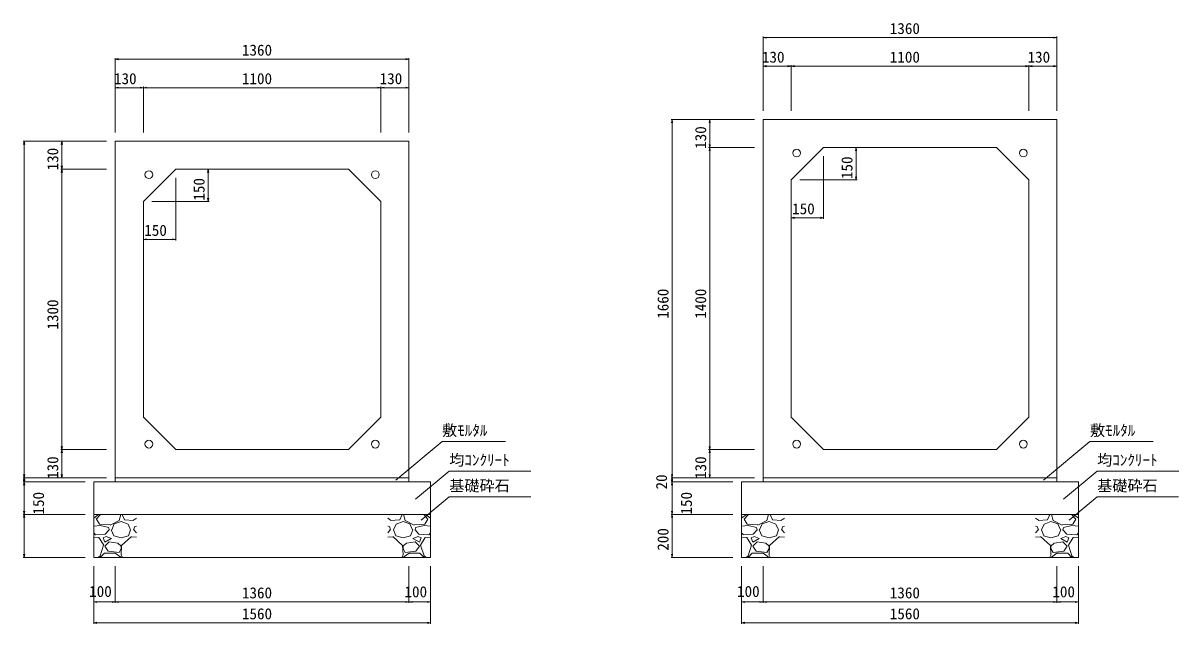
# Model space of a CAD drawing. Units: millimetres on the paper. Extents: x 0 to 841, y 0 to 594.
# Drawn here: x 357.8 to 625.4, y 168.3 to 307.6 of the extents above; entities that cross this region are included whole.
import ezdxf
from ezdxf.enums import TextEntityAlignment as Align

# ---------------------------------------------------------------- set-up
doc = ezdxf.new("R2010")
doc.units = ezdxf.units.MM
for name, color, linetype, lineweight in [('D-STR-DIM（寸法）', 7, 'Continuous', 18), ('D-STR-HTXT（旗揚げ）', 4, 'Continuous', 18), ('D-STR-STRn（構造物）', 5, 'Continuous', 18), ('D-STR（構造物外形線）', 1, 'Continuous', 18)]:
    doc.layers.add(name, color=color, linetype=linetype, lineweight=lineweight)
doc.layers.add('D-STR-TXT（文字）', color=7, linetype='Continuous')
doc.styles.add('ＭＳ ゴシック', font='')
doc.styles.get('ＭＳ ゴシック').set_extended_font_data('MS Gothic')

msp = doc.modelspace()

# ---------------------------------------------------------------- linework, layer by layer
at = {"layer": 'D-STR-DIM（寸法）'}
for p, q in [((529.173, 287.224), (529.173, 304.471)), ((529.173, 304.221), (529.923, 304.346)), ((529.173, 304.221), (529.273, 304.221)), ((529.923, 304.096), (529.173, 304.221)), ((529.273, 304.221), (597.073, 304.221)), ((596.423, 304.346), (597.173, 304.221)), ((597.173, 304.221), (596.423, 304.096)), ((597.173, 304.221), (597.073, 304.221)), ((597.173, 287.224), (597.173, 304.471)), ((379.173, 282.224), (379.173, 299.471)), ((379.173, 299.221), (379.923, 299.346)), ((379.173, 299.221), (379.273, 299.221)), ((379.923, 299.096), (379.173, 299.221)), ((379.273, 299.221), (447.073, 299.221)), ((446.423, 299.346), (447.173, 299.221)), ((447.173, 299.221), (446.423, 299.096)), ((447.173, 299.221), (447.073, 299.221)), ((447.173, 282.224), (447.173, 299.471)), ((529.173, 287.224), (529.173, 297.849)), ((529.173, 297.599), (529.923, 297.724)), ((529.173, 297.599), (529.273, 297.599)), ((529.923, 297.474), (529.173, 297.599)), ((535.573, 297.599), (529.273, 297.599)), ((534.923, 297.724), (535.673, 297.599)), ((535.673, 297.599), (534.923, 297.474)), ((535.673, 297.599), (535.573, 297.599)), ((535.673, 287.224), (535.673, 297.849)), ((535.673, 287.224), (535.673, 297.849)), ((535.673, 297.599), (536.423, 297.724)), ((535.673, 297.599), (535.773, 297.599)), ((536.423, 297.474), (535.673, 297.599)), ((535.773, 297.599), (590.573, 297.599)), ((589.923, 297.724), (590.673, 297.599)), ((590.673, 297.599), (589.923, 297.474)), ((590.673, 297.599), (590.573, 297.599)), ((590.673, 287.224), (590.673, 297.849)), ((590.673, 287.224), (590.673, 297.849)), ((590.673, 297.599), (591.423, 297.724)), ((590.673, 297.599), (590.773, 297.599)), ((591.423, 297.474), (590.673, 297.599)), ((590.773, 297.599), (597.073, 297.599)), ((596.423, 297.724), (597.173, 297.599)), ((597.173, 297.599), (596.423, 297.474)), ((597.173, 297.599), (597.073, 297.599)), ((597.173, 287.224), (597.173, 297.849)), ((379.173, 282.224), (379.173, 292.849)), ((379.173, 292.599), (379.923, 292.724)), ((379.173, 292.599), (379.273, 292.599)), ((379.923, 292.474), (379.173, 292.599)), ((385.573, 292.599), (379.273, 292.599)), ((384.923, 292.724), (385.673, 292.599)), ((385.673, 292.599), (384.923, 292.474)), ((385.673, 292.599), (385.573, 292.599)), ((385.673, 282.224), (385.673, 292.849)), ((385.673, 282.224), (385.673, 292.849)), ((385.673, 292.599), (386.423, 292.724)), ((385.673, 292.599), (385.773, 292.599)), ((386.423, 292.474), (385.673, 292.599)), ((385.773, 292.599), (440.573, 292.599)), ((439.923, 292.724), (440.673, 292.599)), ((440.673, 292.599), (439.923, 292.474)), ((440.673, 292.599), (440.573, 292.599)), ((440.673, 282.224), (440.673, 292.849)), ((440.673, 282.224), (440.673, 292.849)), ((440.673, 292.599), (441.423, 292.724)), ((440.673, 292.599), (440.773, 292.599)), ((441.423, 292.474), (440.673, 292.599)), ((440.773, 292.599), (447.073, 292.599)), ((446.423, 292.724), (447.173, 292.599)), ((447.173, 292.599), (446.423, 292.474)), ((447.173, 292.599), (447.073, 292.599)), ((447.173, 282.224), (447.173, 292.849)), ((527.173, 285.224), (507.837, 285.224)), ((507.962, 284.474), (508.087, 285.224)), ((508.087, 285.224), (508.087, 285.124)), ((508.087, 285.224), (508.212, 284.474)), ((508.087, 202.324), (508.087, 285.124)), ((527.173, 285.224), (516.548, 285.224)), ((516.673, 284.474), (516.798, 285.224)), ((516.798, 285.224), (516.798, 285.124)), ((516.798, 285.224), (516.923, 284.474)), ((516.798, 278.824), (516.798, 285.124)), ((377.173, 280.224), (357.837, 280.224)), ((357.962, 279.474), (358.087, 280.224)), ((358.087, 280.224), (358.087, 280.124)), ((358.087, 280.224), (358.212, 279.474)), ((358.087, 202.324), (358.087, 280.124)), ((377.173, 280.224), (366.548, 280.224)), ((366.673, 279.474), (366.798, 280.224)), ((366.798, 280.224), (366.798, 280.124)), ((366.798, 280.224), (366.923, 279.474)), ((366.798, 273.824), (366.798, 280.124)), ((527.173, 278.724), (516.548, 278.724)), ((527.173, 278.724), (516.548, 278.724)), ((516.798, 278.724), (516.673, 279.474)), ((516.673, 277.974), (516.798, 278.724)), ((516.923, 279.474), (516.798, 278.724)), ((516.798, 278.724), (516.798, 278.824)), ((516.798, 278.724), (516.798, 278.624)), ((516.798, 278.724), (516.923, 277.974)), ((516.798, 208.824), (516.798, 278.624)), ((545.173, 278.724), (550.923, 278.724)), ((550.548, 277.974), (550.673, 278.724)), ((550.673, 278.724), (550.673, 278.624)), ((550.673, 278.724), (550.798, 277.974)), ((550.673, 278.624), (550.673, 271.324)), ((543.173, 276.724), (543.173, 262.193)), ((377.173, 273.724), (366.548, 273.724)), ((377.173, 273.724), (366.548, 273.724)), ((366.798, 273.724), (366.673, 274.474)), ((366.673, 272.974), (366.798, 273.724)), ((366.923, 274.474), (366.798, 273.724)), ((366.798, 273.724), (366.798, 273.824)), ((366.798, 273.724), (366.798, 273.624)), ((366.798, 273.724), (366.923, 272.974)), ((366.798, 208.824), (366.798, 273.624)), ((395.173, 273.724), (400.923, 273.724)), ((400.548, 272.974), (400.673, 273.724)), ((400.673, 273.724), (400.673, 273.624)), ((400.673, 273.724), (400.798, 272.974)), ((400.673, 273.624), (400.673, 266.324)), ((393.173, 271.724), (393.173, 257.193)), ((537.673, 271.224), (550.923, 271.224)), ((550.673, 271.224), (550.548, 271.974)), ((550.798, 271.974), (550.673, 271.224)), ((550.673, 271.224), (550.673, 271.324)), ((535.673, 269.224), (535.673, 262.193)), ((387.673, 266.224), (400.923, 266.224)), ((400.673, 266.224), (400.548, 266.974)), ((400.798, 266.974), (400.673, 266.224)), ((400.673, 266.224), (400.673, 266.324)), ((385.673, 264.224), (385.673, 257.193)), ((535.673, 262.443), (536.423, 262.568)), ((535.673, 262.443), (535.773, 262.443)), ((536.423, 262.318), (535.673, 262.443)), ((543.073, 262.443), (535.773, 262.443)), ((542.423, 262.568), (543.173, 262.443)), ((543.173, 262.443), (542.423, 262.318)), ((543.173, 262.443), (543.073, 262.443)), ((385.673, 257.443), (386.423, 257.568)), ((385.673, 257.443), (385.773, 257.443)), ((386.423, 257.318), (385.673, 257.443)), ((393.073, 257.443), (385.773, 257.443)), ((392.423, 257.568), (393.173, 257.443)), ((393.173, 257.443), (392.423, 257.318)), ((393.173, 257.443), (393.073, 257.443)), ((377.173, 208.724), (366.548, 208.724)), ((377.173, 208.724), (366.548, 208.724)), ((366.798, 208.724), (366.673, 209.474)), ((366.673, 207.974), (366.798, 208.724)), ((366.923, 209.474), (366.798, 208.724)), ((366.798, 208.724), (366.798, 208.824)), ((366.798, 208.724), (366.798, 208.624)), ((366.798, 208.724), (366.923, 207.974)), ((527.173, 208.724), (516.548, 208.724)), ((527.173, 208.724), (516.548, 208.724)), ((516.798, 208.724), (516.673, 209.474)), ((516.673, 207.974), (516.798, 208.724)), ((516.923, 209.474), (516.798, 208.724)), ((516.798, 208.724), (516.798, 208.824)), ((516.798, 208.724), (516.798, 208.624)), ((516.798, 208.724), (516.923, 207.974)), ((366.798, 208.624), (366.798, 202.324)), ((516.798, 208.624), (516.798, 202.324)), ((377.173, 202.224), (357.837, 202.224)), ((377.173, 202.224), (357.837, 202.224)), ((372.173, 201.224), (357.837, 201.224)), ((372.173, 201.224), (357.837, 201.224)), ((358.087, 202.224), (357.962, 202.974)), ((357.962, 201.474), (358.087, 202.224)), ((358.087, 201.224), (357.962, 201.974)), ((357.962, 200.474), (358.087, 201.224)), ((358.212, 202.974), (358.087, 202.224)), ((358.087, 202.224), (358.087, 202.324)), ((358.087, 202.224), (358.087, 202.124)), ((358.087, 202.224), (358.212, 201.474)), ((358.087, 202.124), (358.087, 201.324)), ((358.212, 201.974), (358.087, 201.224)), ((358.087, 201.224), (358.087, 201.324)), ((358.087, 201.224), (358.087, 201.124)), ((358.087, 201.224), (358.212, 200.474)), ((358.087, 201.124), (358.087, 193.824)), ((377.173, 202.224), (366.548, 202.224)), ((366.798, 202.224), (366.673, 202.974)), ((366.923, 202.974), (366.798, 202.224)), ((366.798, 202.224), (366.798, 202.324)), ((527.173, 202.224), (507.837, 202.224)), ((527.173, 202.224), (507.837, 202.224)), ((522.173, 201.224), (507.837, 201.224)), ((522.173, 201.224), (507.837, 201.224)), ((508.087, 202.224), (507.962, 202.974)), ((507.962, 201.474), (508.087, 202.224)), ((508.087, 201.224), (507.962, 201.974)), ((507.962, 200.474), (508.087, 201.224)), ((508.212, 202.974), (508.087, 202.224)), ((508.087, 202.224), (508.087, 202.324)), ((508.087, 202.224), (508.087, 202.124)), ((508.087, 202.224), (508.212, 201.474)), ((508.087, 202.124), (508.087, 201.324)), ((508.212, 201.974), (508.087, 201.224)), ((508.087, 201.224), (508.087, 201.324)), ((508.087, 201.224), (508.087, 201.124)), ((508.087, 201.224), (508.212, 200.474)), ((508.087, 201.124), (508.087, 193.824)), ((527.173, 202.224), (516.548, 202.224)), ((516.798, 202.224), (516.673, 202.974)), ((516.923, 202.974), (516.798, 202.224)), ((516.798, 202.224), (516.798, 202.324)), ((372.173, 193.724), (357.837, 193.724)), ((372.173, 193.724), (357.837, 193.724)), ((358.087, 193.724), (357.962, 194.474)), ((357.962, 192.974), (358.087, 193.724)), ((358.212, 194.474), (358.087, 193.724)), ((358.087, 193.724), (358.087, 193.824)), ((358.087, 193.724), (358.087, 193.624)), ((358.087, 193.724), (358.212, 192.974)), ((358.087, 193.624), (358.087, 183.824)), ((522.173, 193.724), (507.837, 193.724)), ((522.173, 193.724), (507.837, 193.724)), ((508.087, 193.724), (507.962, 194.474)), ((507.962, 192.974), (508.087, 193.724)), ((508.212, 194.474), (508.087, 193.724)), ((508.087, 193.724), (508.087, 193.824)), ((508.087, 193.724), (508.087, 193.624)), ((508.087, 193.724), (508.212, 192.974)), ((508.087, 193.624), (508.087, 183.824)), ((372.173, 183.724), (357.837, 183.724)), ((358.087, 183.724), (357.962, 184.474)), ((358.212, 184.474), (358.087, 183.724)), ((358.087, 183.724), (358.087, 183.824)), ((522.173, 183.724), (507.837, 183.724)), ((508.087, 183.724), (507.962, 184.474)), ((508.212, 184.474), (508.087, 183.724)), ((508.087, 183.724), (508.087, 183.824)), ((374.173, 181.724), (374.173, 168.334)), ((374.173, 181.724), (374.173, 173.187)), ((379.173, 181.724), (379.173, 173.187)), ((379.173, 180.724), (379.173, 173.187)), ((447.177, 181.724), (447.177, 173.187)), ((447.177, 181.724), (447.177, 173.187)), ((452.173, 181.724), (452.173, 173.187)), ((452.173, 181.724), (452.173, 168.334)), ((524.173, 181.724), (524.173, 168.334)), ((524.173, 181.724), (524.173, 173.187)), ((529.173, 181.724), (529.173, 173.187)), ((529.173, 180.724), (529.173, 173.187)), ((597.177, 181.724), (597.177, 173.187)), ((597.177, 181.724), (597.177, 173.187)), ((602.173, 181.724), (602.173, 173.187)), ((602.173, 181.724), (602.173, 168.334)), ((374.173, 173.437), (374.923, 173.562)), ((374.173, 173.437), (374.273, 173.437)), ((374.923, 173.312), (374.173, 173.437)), ((374.273, 173.437), (379.073, 173.437)), ((378.423, 173.562), (379.173, 173.437)), ((379.173, 173.437), (378.423, 173.312)), ((379.173, 173.437), (379.073, 173.437)), ((379.173, 173.437), (379.923, 173.562)), ((379.173, 173.437), (379.273, 173.437)), ((379.923, 173.312), (379.173, 173.437)), ((379.273, 173.437), (447.077, 173.437)), ((446.427, 173.562), (447.177, 173.437)), ((447.177, 173.437), (446.427, 173.312)), ((447.177, 173.437), (447.077, 173.437)), ((447.177, 173.437), (447.927, 173.562)), ((447.177, 173.437), (447.277, 173.437)), ((447.927, 173.312), (447.177, 173.437)), ((447.277, 173.437), (452.073, 173.437)), ((451.423, 173.562), (452.173, 173.437)), ((452.173, 173.437), (451.423, 173.312)), ((452.173, 173.437), (452.073, 173.437)), ((524.173, 173.437), (524.923, 173.562)), ((524.173, 173.437), (524.273, 173.437)), ((524.923, 173.312), (524.173, 173.437)), ((524.273, 173.437), (529.073, 173.437)), ((528.423, 173.562), (529.173, 173.437)), ((529.173, 173.437), (528.423, 173.312)), ((529.173, 173.437), (529.073, 173.437)), ((529.173, 173.437), (529.923, 173.562)), ((529.173, 173.437), (529.273, 173.437)), ((529.923, 173.312), (529.173, 173.437)), ((529.273, 173.437), (597.077, 173.437)), ((596.427, 173.562), (597.177, 173.437)), ((597.177, 173.437), (596.427, 173.312)), ((597.177, 173.437), (597.077, 173.437)), ((597.177, 173.437), (597.927, 173.562)), ((597.177, 173.437), (597.277, 173.437)), ((597.927, 173.312), (597.177, 173.437)), ((597.277, 173.437), (602.073, 173.437)), ((601.423, 173.562), (602.173, 173.437)), ((602.173, 173.437), (601.423, 173.312)), ((602.173, 173.437), (602.073, 173.437)), ((374.173, 168.584), (374.923, 168.709)), ((374.173, 168.584), (374.273, 168.584)), ((374.923, 168.459), (374.173, 168.584)), ((374.273, 168.584), (452.073, 168.584)), ((451.423, 168.709), (452.173, 168.584)), ((452.173, 168.584), (451.423, 168.459)), ((452.173, 168.584), (452.073, 168.584)), ((524.173, 168.584), (524.923, 168.709)), ((524.173, 168.584), (524.273, 168.584)), ((524.923, 168.459), (524.173, 168.584)), ((524.273, 168.584), (602.073, 168.584)), ((601.423, 168.709), (602.173, 168.584)), ((602.173, 168.584), (601.423, 168.459)), ((602.173, 168.584), (602.073, 168.584))]:
    msp.add_line(p, q, dxfattribs=at)
at = {"layer": 'D-STR-HTXT（旗揚げ）'}
for p, q in [((444.106, 201.626), (454.839, 210.644)), ((469.501, 210.644), (454.839, 210.644)), ((594.106, 201.626), (604.839, 210.644)), ((619.501, 210.644), (604.839, 210.644)), ((448.699, 197.211), (456.498, 203.763)), ((475.423, 203.763), (456.498, 203.763)), ((598.699, 197.211), (606.498, 203.763)), ((625.423, 203.763), (606.498, 203.763)), ((450.024, 192.371), (456.498, 197.811)), ((475.361, 197.811), (456.498, 197.811)), ((600.024, 192.371), (606.498, 197.811)), ((625.361, 197.811), (606.498, 197.811))]:
    msp.add_line(p, q, dxfattribs=at)
at = {"layer": 'D-STR-STRn（構造物）'}
for p, q in [((374.173, 201.224), (452.173, 201.224)), ((374.173, 201.224), (374.173, 183.724)), ((379.173, 202.224), (379.173, 201.224)), ((447.173, 202.224), (447.173, 201.224)), ((452.173, 201.224), (452.173, 183.724)), ((524.173, 201.224), (602.173, 201.224)), ((524.173, 201.224), (524.173, 183.724)), ((529.173, 202.224), (529.173, 201.224)), ((597.173, 202.224), (597.173, 201.224)), ((602.173, 201.224), (602.173, 183.724)), ((374.173, 193.724), (452.173, 193.724)), ((374.173, 192.861), (375.29, 193.724)), ((374.786, 192.628), (375.772, 193.724)), ((380.446, 193.719), (380.049, 192.33)), ((380.784, 193.724), (381.319, 192.453)), ((383.42, 192.338), (384.097, 192.861)), ((442.927, 192.338), (442.25, 192.861)), ((445.563, 193.724), (445.027, 192.453)), ((445.901, 193.719), (446.298, 192.33)), ((451.561, 192.628), (450.574, 193.724)), ((452.173, 192.861), (451.056, 193.724)), ((524.173, 193.724), (602.173, 193.724)), ((524.173, 192.861), (525.29, 193.724)), ((524.786, 192.628), (525.772, 193.724)), ((530.446, 193.719), (530.049, 192.33)), ((530.784, 193.724), (531.319, 192.453)), ((533.42, 192.338), (534.097, 192.861)), ((592.927, 192.338), (592.25, 192.861)), ((595.563, 193.724), (595.027, 192.453)), ((595.901, 193.719), (596.298, 192.33)), ((601.561, 192.628), (600.574, 193.724)), ((602.173, 192.861), (601.056, 193.724)), ((375.688, 191.128), (374.173, 190.969)), ((375.5, 191.432), (374.805, 192.623)), ((377.955, 191.259), (375.474, 191.458)), ((377.66, 190.649), (375.675, 191.145)), ((377.763, 190.147), (376.87, 189.155)), ((377.764, 190.141), (377.665, 190.637)), ((380.05, 192.323), (377.966, 191.232)), ((378.25, 190.15), (378.846, 188.761)), ((378.356, 190.146), (378.951, 191.536)), ((378.955, 191.536), (380.542, 192.032)), ((380.538, 192.032), (382.126, 191.437)), ((381.329, 192.424), (383.413, 192.325)), ((382.131, 191.434), (382.726, 190.144)), ((382.225, 188.762), (382.722, 190.152)), ((384.097, 189.437), (383.416, 190.179)), ((383.417, 190.15), (383.715, 190.943)), ((384.097, 190.969), (383.726, 190.93)), ((442.25, 190.969), (442.621, 190.93)), ((442.25, 189.437), (442.93, 190.179)), ((442.929, 190.15), (442.631, 190.943)), ((445.017, 192.424), (442.933, 192.325)), ((444.216, 191.434), (443.62, 190.144)), ((444.121, 188.762), (443.625, 190.152)), ((445.808, 192.032), (444.221, 191.437)), ((447.392, 191.536), (445.804, 192.032)), ((446.296, 192.323), (448.38, 191.232)), ((447.99, 190.146), (447.395, 191.536)), ((448.096, 190.15), (447.501, 188.761)), ((448.391, 191.259), (450.872, 191.458)), ((448.582, 190.141), (448.682, 190.637)), ((448.583, 190.147), (449.477, 189.155)), ((448.686, 190.649), (450.671, 191.145)), ((450.659, 191.128), (452.173, 190.969)), ((450.846, 191.432), (451.541, 192.623)), ((525.688, 191.128), (524.173, 190.969)), ((525.5, 191.432), (524.805, 192.623)), ((527.955, 191.259), (525.474, 191.458)), ((527.66, 190.649), (525.675, 191.145)), ((527.763, 190.147), (526.87, 189.155)), ((527.764, 190.141), (527.665, 190.637)), ((530.05, 192.323), (527.966, 191.232)), ((528.25, 190.15), (528.846, 188.761)), ((528.356, 190.146), (528.951, 191.536)), ((528.955, 191.536), (530.542, 192.032)), ((530.538, 192.032), (532.126, 191.437)), ((531.329, 192.424), (533.413, 192.325)), ((532.131, 191.434), (532.726, 190.144)), ((532.225, 188.762), (532.722, 190.152)), ((534.097, 189.437), (533.416, 190.179)), ((533.417, 190.15), (533.715, 190.943)), ((534.097, 190.969), (533.726, 190.93)), ((592.25, 190.969), (592.621, 190.93)), ((592.25, 189.437), (592.93, 190.179)), ((592.929, 190.15), (592.631, 190.943)), ((595.017, 192.424), (592.933, 192.325)), ((594.216, 191.434), (593.62, 190.144)), ((594.121, 188.762), (593.625, 190.152)), ((595.808, 192.032), (594.221, 191.437)), ((597.392, 191.536), (595.804, 192.032)), ((596.296, 192.323), (598.38, 191.232)), ((597.99, 190.146), (597.395, 191.536)), ((598.096, 190.15), (597.501, 188.761)), ((598.391, 191.259), (600.872, 191.458)), ((598.582, 190.141), (598.682, 190.637)), ((598.583, 190.147), (599.477, 189.155)), ((598.686, 190.649), (600.671, 191.145)), ((600.659, 191.128), (602.173, 190.969)), ((600.846, 191.432), (601.541, 192.623)), ((374.584, 188.989), (374.173, 189.437)), ((375.384, 188.351), (374.173, 188.452)), ((376.863, 189.161), (374.58, 188.962)), ((376.495, 186.58), (375.403, 188.367)), ((376.37, 188.262), (376.767, 187.269)), ((377.067, 188.556), (376.372, 188.258)), ((376.767, 187.272), (378.256, 188.165)), ((377.762, 187.368), (376.77, 186.376)), ((378.262, 188.164), (377.071, 188.561)), ((379.759, 187.076), (377.774, 187.374)), ((378.847, 188.75), (380.534, 188.254)), ((380.547, 188.256), (382.234, 188.752)), ((382.925, 188.559), (380.643, 186.475)), ((384.097, 188.452), (382.926, 188.549)), ((442.25, 188.452), (443.42, 188.549)), ((443.421, 188.559), (445.703, 186.475)), ((445.799, 188.256), (444.112, 188.752)), ((447.5, 188.75), (445.813, 188.254)), ((446.587, 187.076), (448.572, 187.374)), ((448.084, 188.164), (449.275, 188.561)), ((449.579, 187.272), (448.091, 188.165)), ((448.584, 187.368), (449.576, 186.376)), ((449.279, 188.556), (449.974, 188.258)), ((449.484, 189.161), (451.766, 188.962)), ((449.976, 188.262), (449.58, 187.269)), ((449.852, 186.58), (450.943, 188.367)), ((450.962, 188.351), (452.173, 188.452)), ((451.762, 188.989), (452.173, 189.437)), ((524.584, 188.989), (524.173, 189.437)), ((525.384, 188.351), (524.173, 188.452)), ((526.863, 189.161), (524.58, 188.962)), ((526.495, 186.58), (525.403, 188.367)), ((526.37, 188.262), (526.767, 187.269)), ((527.067, 188.556), (526.372, 188.258)), ((526.767, 187.272), (528.256, 188.165)), ((527.762, 187.368), (526.77, 186.376)), ((528.262, 188.164), (527.071, 188.561)), ((529.759, 187.076), (527.774, 187.374)), ((528.847, 188.75), (530.534, 188.254)), ((530.547, 188.256), (532.234, 188.752)), ((532.925, 188.559), (530.643, 186.475)), ((534.097, 188.452), (532.926, 188.549)), ((592.25, 188.452), (593.42, 188.549)), ((593.421, 188.559), (595.703, 186.475)), ((595.799, 188.256), (594.112, 188.752)), ((597.5, 188.75), (595.813, 188.254)), ((596.587, 187.076), (598.572, 187.374)), ((598.084, 188.164), (599.275, 188.561)), ((599.579, 187.272), (598.091, 188.165)), ((598.584, 187.368), (599.576, 186.376)), ((599.279, 188.556), (599.974, 188.258)), ((599.484, 189.161), (601.766, 188.962)), ((599.976, 188.262), (599.58, 187.269)), ((599.852, 186.58), (600.943, 188.367)), ((600.962, 188.351), (602.173, 188.452)), ((601.762, 188.989), (602.173, 189.437)), ((375.68, 184.091), (376.474, 186.571)), ((375.772, 183.801), (376.572, 184.689)), ((376.572, 184.69), (379.152, 184.69)), ((376.767, 186.38), (377.561, 185.189)), ((377.567, 185.181), (380.048, 184.883)), ((379.149, 184.712), (380.439, 183.819)), ((380.562, 186.356), (379.768, 187.05)), ((380.048, 184.889), (380.544, 185.782)), ((380.636, 186.48), (380.537, 184.397)), ((380.542, 185.781), (380.542, 186.377)), ((445.71, 186.48), (445.809, 184.397)), ((445.784, 186.356), (446.578, 187.05)), ((446.298, 184.889), (445.802, 185.782)), ((445.805, 185.781), (445.805, 186.377)), ((447.197, 184.712), (445.907, 183.819)), ((448.779, 185.181), (446.298, 184.883)), ((449.774, 184.69), (447.194, 184.69)), ((449.579, 186.38), (448.785, 185.189)), ((450.574, 183.801), (449.774, 184.689)), ((450.666, 184.091), (449.872, 186.571)), ((525.68, 184.091), (526.474, 186.571)), ((525.772, 183.801), (526.572, 184.689)), ((526.572, 184.69), (529.152, 184.69)), ((526.767, 186.38), (527.561, 185.189)), ((527.567, 185.181), (530.048, 184.883)), ((529.149, 184.712), (530.439, 183.819)), ((530.562, 186.356), (529.768, 187.05)), ((530.048, 184.889), (530.544, 185.782)), ((530.636, 186.48), (530.537, 184.397)), ((530.542, 185.781), (530.542, 186.377)), ((595.71, 186.48), (595.809, 184.397)), ((595.784, 186.356), (596.578, 187.05)), ((596.298, 184.889), (595.802, 185.782)), ((595.805, 185.781), (595.805, 186.377)), ((597.197, 184.712), (595.907, 183.819)), ((598.779, 185.181), (596.298, 184.883)), ((599.774, 184.69), (597.194, 184.69)), ((599.579, 186.38), (598.785, 185.189)), ((600.574, 183.801), (599.774, 184.689)), ((600.666, 184.091), (599.872, 186.571)), ((374.173, 183.724), (452.173, 183.724)), ((375.291, 183.801), (375.679, 184.101)), ((380.525, 184.414), (380.784, 183.801)), ((445.821, 184.414), (445.563, 183.801)), ((451.056, 183.801), (450.667, 184.101)), ((524.173, 183.724), (602.173, 183.724)), ((525.291, 183.801), (525.679, 184.101)), ((530.525, 184.414), (530.784, 183.801)), ((595.821, 184.414), (595.563, 183.801)), ((601.056, 183.801), (600.667, 184.101))]:
    msp.add_line(p, q, dxfattribs=at)
at = {"layer": 'D-STR（構造物外形線）'}
for p, q in [((529.173, 285.224), (597.173, 285.224)), ((529.173, 202.224), (529.173, 285.224)), ((597.173, 285.224), (597.173, 202.224)), ((379.173, 280.224), (447.173, 280.224)), ((379.173, 202.224), (379.173, 280.224)), ((447.173, 280.224), (447.173, 202.224)), ((535.673, 271.224), (543.173, 278.724)), ((543.173, 278.724), (583.173, 278.724)), ((583.173, 278.724), (590.673, 271.224)), ((385.673, 266.224), (393.173, 273.724)), ((393.173, 273.724), (433.173, 273.724)), ((433.173, 273.724), (440.673, 266.224)), ((535.673, 216.224), (535.673, 271.224)), ((590.673, 271.224), (590.673, 216.224)), ((385.673, 216.224), (385.673, 266.224)), ((440.673, 266.224), (440.673, 216.224)), ((393.173, 208.724), (385.673, 216.224)), ((440.673, 216.224), (433.173, 208.724)), ((543.173, 208.724), (535.673, 216.224)), ((590.673, 216.224), (583.173, 208.724)), ((433.173, 208.724), (393.173, 208.724)), ((583.173, 208.724), (543.173, 208.724)), ((447.173, 202.224), (379.173, 202.224)), ((597.173, 202.224), (529.173, 202.224))]:
    msp.add_line(p, q, dxfattribs=at)
for centre in [(536.948, 277.449), (589.398, 277.449), (386.948, 272.449), (439.398, 272.449), (386.948, 209.999), (439.398, 209.999), (536.948, 209.999), (589.398, 209.999)]:
    msp.add_circle(centre, 0.9, dxfattribs=at)

# ---------------------------------------------------------------- texts
at = {"layer": 'D-STR-DIM（寸法）', "style": 'ＭＳ ゴシック'}
for s, p in [('1360', (558.492, 304.271)), ('1360', (408.492, 299.271)), ('130', (528.879, 297.649)), ('1100', (558.492, 297.649)), ('130', (590.379, 297.649)), ('130', (378.879, 292.649)), ('1100', (408.492, 292.649)), ('130', (440.379, 292.649)), ('150', (535.879, 262.493)), ('150', (385.879, 257.493)), ('100', (373.129, 173.815)), ('1360', (408.494, 173.487)), ('100', (446.131, 173.731)), ('100', (523.129, 173.815)), ('1360', (558.494, 173.487)), ('100', (596.131, 173.731)), ('1560', (408.492, 168.634)), ('1560', (558.492, 168.634))]:
    msp.add_text(s, height=2.566, dxfattribs=at).set_placement(p, align=Align.BOTTOM_LEFT)
for s, p in [('130', (516.748, 278.43)), ('130', (366.748, 273.43)), ('150', (550.623, 271.43)), ('150', (400.623, 266.43)), ('1660', (508.037, 239.043)), ('1400', (516.748, 239.043)), ('1300', (366.748, 236.543)), ('130', (366.748, 201.93)), ('130', (516.748, 201.93)), ('20', (507.692, 199.497)), ('150', (363.446, 193.685)), ('150', (513.446, 193.685)), ('200', (508.037, 185.295))]:
    msp.add_text(s, height=2.566, rotation=90, dxfattribs=at).set_placement(p, align=Align.BOTTOM_LEFT)
at = {"layer": 'D-STR-TXT（文字）', "style": 'ＭＳ ゴシック'}
for s, p in [('敷ﾓﾙﾀﾙ', (454.839, 211.144)), ('敷ﾓﾙﾀﾙ', (604.839, 211.144)), ('均ｺﾝｸﾘｰﾄ', (456.498, 204.263)), ('均ｺﾝｸﾘｰﾄ', (606.498, 204.263)), ('基礎砕石', (456.498, 198.311)), ('基礎砕石', (606.498, 198.311))]:
    msp.add_text(s, height=2.566, dxfattribs=at).set_placement(p, align=Align.BOTTOM_LEFT)

doc.saveas('drawing.dxf')
